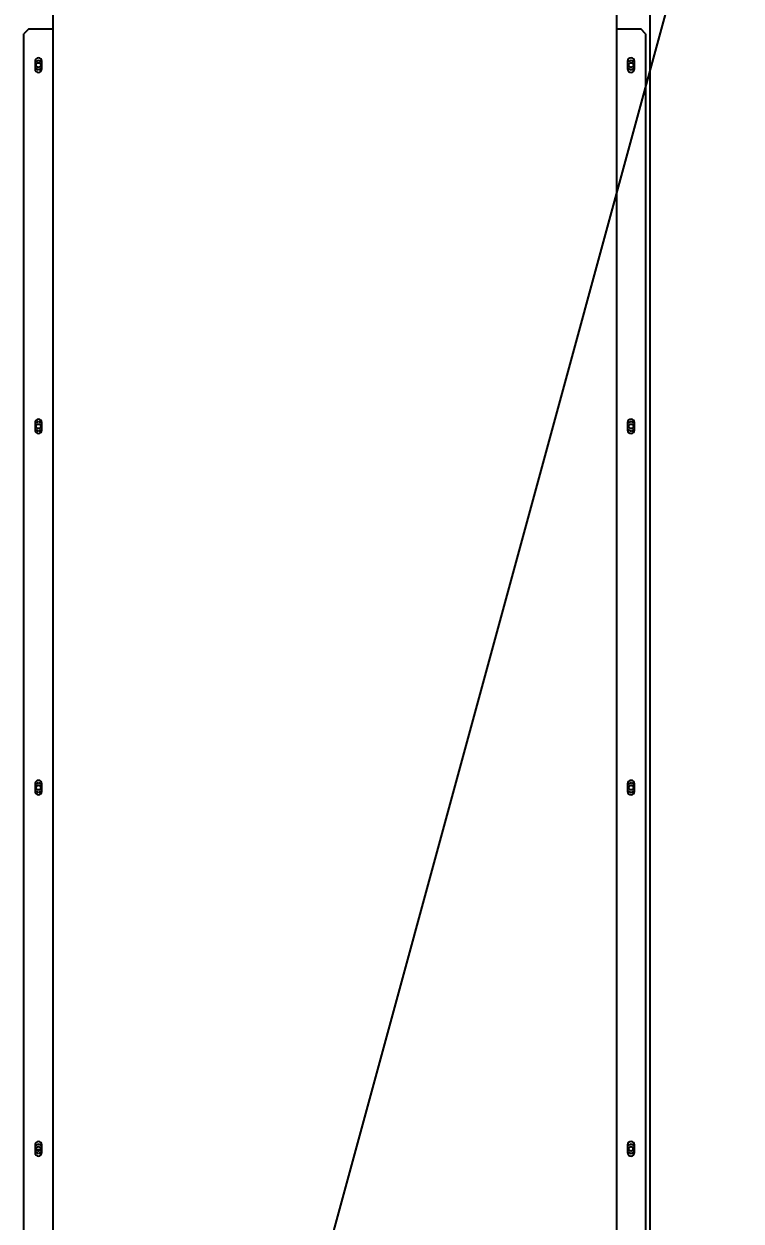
# Model space of a CAD drawing. Extents: x 28911 to 70911, y -59 to 29641.
# Drawn here: x 41912 to 42656, y 6864 to 8107 of the extents above; entities that cross this region are included whole.
import ezdxf

# ---------------------------------------------------------------- set-up
doc = ezdxf.new("R2010")
doc.units = 0
doc.header["$LTSCALE"] = 300
doc.header["$MEASUREMENT"] = 0
doc.layers.add('ddim', color=7, linetype='Continuous')
doc.layers.add('QUOTE', color=7, linetype='Continuous')
doc.styles.get("Standard").update_dxf_attribs({"font": 'STANDARD'})
doc.dimstyles.new('sc1a100$0', dxfattribs={"dimscale": 100, "dimtxt": 3, "dimasz": 3, "dimexe": 0, "dimexo": 0, "dimgap": 1, "dimtad": 1, "dimzin": 12, "dimdsep": 46, "dimtxsty": 'Standard', "dimblk": 'CLOSEDBLANK', "dimcen": 1, "dimclrd": 253, "dimclre": 253, "dimclrt": 2, "dimadec": 0, "dimazin": 3, "dimtfac": 1, "dimtmove": 0, "dimatfit": 1, "dimldrblk": 'CLOSEDBLANK', "dimfxl": 1, "dimtolj": 1, "dimtzin": 0, "dimarcsym": 0})
doc.dimstyles.new('sc1a40', dxfattribs={"dimscale": 40, "dimtxt": 3, "dimasz": 3, "dimexe": 0, "dimexo": 0, "dimgap": 1, "dimtad": 1, "dimzin": 12, "dimdsep": 46, "dimtxsty": 'Standard', "dimblk": 'CLOSEDBLANK', "dimcen": 1, "dimclrd": 253, "dimclre": 253, "dimclrt": 2, "dimadec": 0, "dimazin": 3, "dimtfac": 1, "dimtmove": 0, "dimatfit": 1, "dimldrblk": 'CLOSEDBLANK', "dimfxl": 1, "dimtolj": 1, "dimtzin": 0, "dimarcsym": 0})

# ---------------------------------------------------------------- blocks, each defined once
blk = doc.blocks.new('A$C714e681e')
at = {"color": 7, "linetype": 'Continuous', "lineweight": 25}
for p, q in [((4584.6, 670.9), (4584.6, 2323.4)), ((3964.6, 2291.3), (3964.6, 672.7)), ((4549.6, 2291.3), (4549.6, 672.7)), ((3939.6, 2268.5), (3934.6, 2263.5)), ((3934.6, 675.5), (3934.6, 2263.5)), ((3939.6, 2268.5), (3964.4, 2268.5)), ((3964.6, 2268.5), (3964.4, 2268.5)), ((4549.8, 2268.5), (4549.6, 2268.5)), ((4549.8, 2268.5), (4574.6, 2268.5)), ((4579.6, 2263.5), (4574.6, 2268.5)), ((4579.6, 2263.5), (4579.6, 675.5)), ((3946.1, 2234.3), (3949.6, 2236.3)), ((3946.1, 2235), (3946.1, 2227)), ((3949.6, 2225.7), (3946.1, 2227.7)), ((3949.6, 2236.3), (3953.1, 2234.3)), ((3953.1, 2227.7), (3949.6, 2225.7)), ((3953.1, 2227), (3953.1, 2235)), ((4561.1, 2234.3), (4564.6, 2236.3)), ((4561.1, 2235), (4561.1, 2227)), ((4564.6, 2225.7), (4561.1, 2227.7)), ((4564.6, 2236.3), (4568.1, 2234.3)), ((4568.1, 2227.7), (4564.6, 2225.7)), ((4568.1, 2227), (4568.1, 2235)), ((3946.1, 1859.3), (3949.6, 1861.3)), ((3946.1, 1860), (3946.1, 1852)), ((3949.6, 1850.7), (3946.1, 1852.7)), ((3949.6, 1861.3), (3953.1, 1859.3)), ((3953.1, 1852.7), (3949.6, 1850.7)), ((3953.1, 1852), (3953.1, 1860)), ((4561.1, 1859.3), (4564.6, 1861.3)), ((4561.1, 1860), (4561.1, 1852)), ((4564.6, 1850.7), (4561.1, 1852.7)), ((4564.6, 1861.3), (4568.1, 1859.3)), ((4568.1, 1852.7), (4564.6, 1850.7)), ((4568.1, 1852), (4568.1, 1860)), ((3946.1, 1484.3), (3949.6, 1486.3)), ((3946.1, 1485), (3946.1, 1477)), ((3949.6, 1486.3), (3953.1, 1484.3)), ((3953.1, 1477), (3953.1, 1485)), ((4561.1, 1484.3), (4564.6, 1486.3)), ((4561.1, 1485), (4561.1, 1477)), ((4564.6, 1486.3), (4568.1, 1484.3)), ((4568.1, 1477), (4568.1, 1485)), ((3949.6, 1475.7), (3946.1, 1477.7)), ((3953.1, 1477.7), (3949.6, 1475.7)), ((4564.6, 1475.7), (4561.1, 1477.7)), ((4568.1, 1477.7), (4564.6, 1475.7)), ((3946.1, 1109.3), (3949.6, 1111.3)), ((3946.1, 1110), (3946.1, 1102)), ((3949.6, 1111.3), (3953.1, 1109.3)), ((3953.1, 1102), (3953.1, 1110)), ((4561.1, 1109.3), (4564.6, 1111.3)), ((4561.1, 1110), (4561.1, 1102)), ((4564.6, 1111.3), (4568.1, 1109.3)), ((4566.6, 1107.3), (4566.6, 1104.7)), ((4568.1, 1102), (4568.1, 1110)), ((3949.6, 1100.7), (3946.1, 1102.7)), ((3951.8, 1105), (3947.4, 1105)), ((3953.1, 1102.7), (3949.6, 1100.7)), ((4564.6, 1100.7), (4561.1, 1102.7)), ((4568.1, 1102.7), (4564.6, 1100.7))]:
    blk.add_line(p, q, dxfattribs=at)
for centre in [(3949.6, 2231), (4564.6, 2231), (3949.6, 1856), (4564.6, 1856), (3949.6, 1481), (4564.6, 1481), (3949.6, 1106), (4564.6, 1106)]:
    blk.add_circle(centre, 2.4, dxfattribs=at)
for centre, start, end in [((3949.6, 2235), 0, 180), ((4564.6, 2235), 0, 180), ((3949.6, 2227), 180, 0), ((4564.6, 2227), 180, 0), ((3949.6, 1860), 0, 180), ((3949.6, 1852), 180, 0), ((4564.6, 1860), 0, 180), ((4564.6, 1852), 180, 0), ((3949.6, 1485), 0, 180), ((4564.6, 1485), 0, 180), ((3949.6, 1477), 180, 0), ((4564.6, 1477), 180, 0), ((3949.6, 1110), 0, 180), ((4564.6, 1110), 0, 180), ((3949.6, 1102), 180, 0), ((4564.6, 1102), 180, 0)]:
    blk.add_arc(centre, 3.5, start, end, dxfattribs=at)
blk = doc.blocks.new('_ClosedBlank')
at = {"color": 0, "linetype": 'ByBlock', "lineweight": -2}
for p, q in [((-1, 0.1667), (0, 0)), ((-1, 0.1667), (-1, -0.1667)), ((0, 0), (-1, -0.1667))]:
    blk.add_line(p, q, dxfattribs=at)
blk = doc.blocks.new('*D86')
at = {"layer": 'ddim', "color": 253, "lineweight": -2, "ltscale": 50, "transparency": 16777216}
for p, q in [((43444.8, 7018.3), (43444.8, 8289.8)), ((43046.7, 6718.3), (43444.8, 6718.3)), ((43444.8, 5833.3), (43444.8, 6718.3)), ((42265.2, 5833.3), (43444.8, 5833.3)), ((43444.8, 5533.3), (43444.8, 5233.3))]:
    blk.add_line(p, q, dxfattribs=at)
at = {"layer": 'DEFPOINTS', "color": 0, "ltscale": 50, "transparency": 16777216}
for p in [(43046.7, 6718.3), (43444.8, 6718.3), (42265.2, 5833.3)]:
    blk.add_point(p, dxfattribs=at)
at = {"layer": 'ddim', "color": 253, "lineweight": -2, "ltscale": 50, "transparency": 16777216, "xscale": 300, "yscale": 300, "zscale": 300}
for p, rotation in [((43444.8, 6718.3), 270), ((43444.8, 5833.3), 90)]:
    blk.add_blockref('_ClosedBlank', p, dxfattribs=dict(at, rotation=rotation))
at = {"layer": 'ddim', "color": 2, "ltscale": 50, "transparency": 16777216, "insert": (43194.8, 7804.1), "char_height": 300, "attachment_point": 5, "rotation": 90}
blk.add_mtext('\\A1;885', dxfattribs=at)

msp = doc.modelspace()

# ---------------------------------------------------------------- block references
at = {"color": 4, "ltscale": 50}
msp.add_blockref('A$C714e681e', (37977.344, 5833.338), dxfattribs=at)

# ---------------------------------------------------------------- dimensions: what is measured, and where the dimension line sits
at = {"layer": 'ddim', "color": 1, "ltscale": 50}
dim = msp.add_linear_dim(base=(43444.828, 6718.338), p1=(42265.244, 5833.338), p2=(43046.724, 6718.338), angle=90, dimstyle='sc1a100$0', dxfattribs=at)
dim.commit()
dim.dimension.update_dxf_attribs({"geometry": '*D86', "text_midpoint": (43194.828, 7804.053)})

# ---------------------------------------------------------------- leaders
at = {"layer": 'QUOTE'}
msp.add_leader([(42196.59, 6718.338), (43153.834, 10232.91), (43461.944, 10232.94)], dimstyle='sc1a40', override={"dimgap": 1, "dimtad": 0}, dxfattribs=at)

doc.saveas('drawing.dxf')
